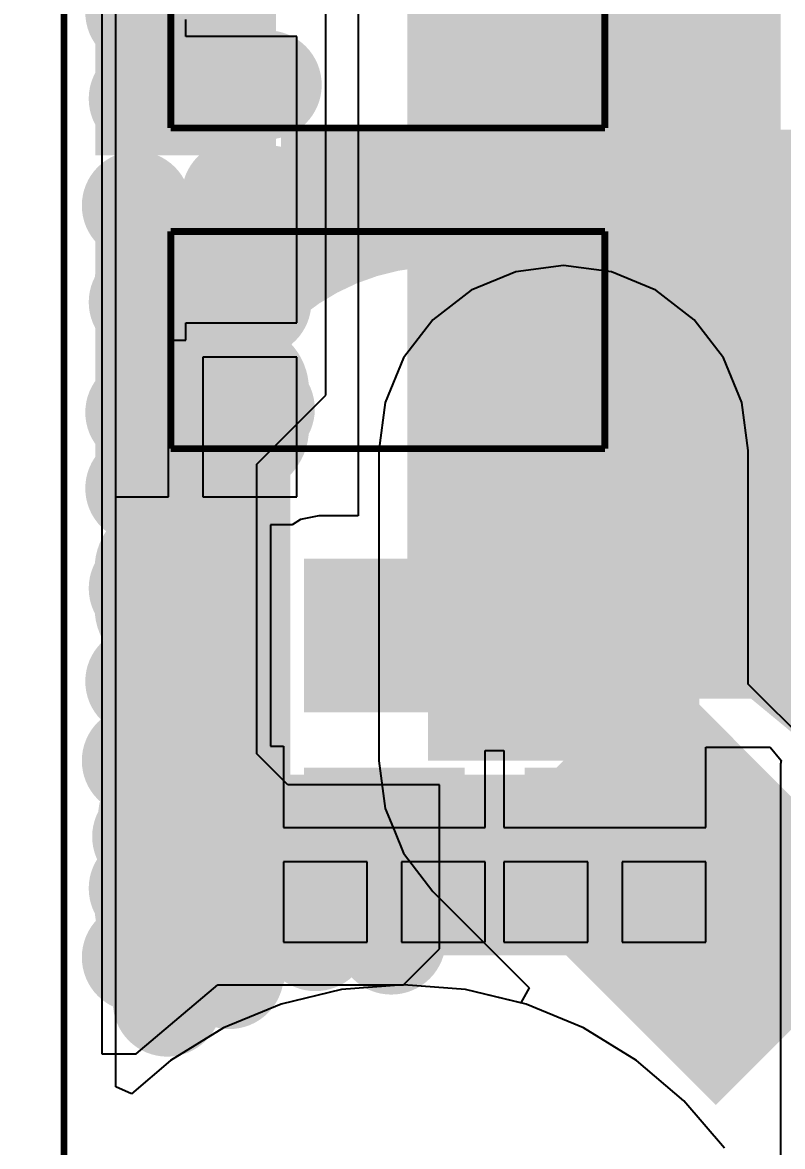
# Model space of a CAD drawing. Extents: x 56.2 to 141.8, y 48 to 96.4.
# Drawn here: x 67.77 to 73.37, y 52.15 to 60.43 of the extents above; entities that cross this region are included whole.
import ezdxf

# ---------------------------------------------------------------- set-up
doc = ezdxf.new("R2010")
doc.units = 0
doc.header["$MEASUREMENT"] = 0
doc.layers.get('0').update_dxf_attribs({"linetype": 'CONTINUOUS'})
doc.layers.get('Defpoints').update_dxf_attribs({"linetype": 'CONTINUOUS'})
for name, color, linetype in [('BOTTOMLAYER', 5, 'CONTINUOUS'), ('BOTTOMSOLDER', 6, 'CONTINUOUS'), ('KEEPOUTLAYER', 6, 'CONTINUOUS'), ('MECHANICAL13', 56, 'CONTINUOUS'), ('MULTILAYER', 9, 'CONTINUOUS'), ('TOPLAYER', 1, 'CONTINUOUS'), ('TOPPASTE', 8, 'CONTINUOUS'), ('TOPSOLDER', 216, 'CONTINUOUS')]:
    doc.layers.add(name, color=color, linetype=linetype)
doc.dimstyles.get("Standard").update_dxf_attribs({"dimtxt": 1, "dimasz": 0.18, "dimexe": 0.18, "dimexo": 0.0625, "dimgap": 0.09, "dimtad": 0, "dimtih": 1, "dimtoh": 1, "dimzin": 0, "dimdsep": 46, "dimtxsty": 'Standard', "dimcen": 0.09, "dimclrd": 1, "dimclre": 1, "dimclrt": 3, "dimadec": 0, "dimazin": 0, "dimtfac": 1, "dimtofl": 0, "dimtmove": 0, "dimatfit": 3, "dimfxl": 1, "dimtolj": 1, "dimtzin": 0, "dimarcsym": 0})

# ---------------------------------------------------------------- blocks, each defined once
blk = doc.blocks.new('*D3')
at = {"color": 1, "linetype": 'Continuous', "lineweight": -2, "transparency": 16777216}
for p, q in [((69.8766, 93.218), (64.4725, 93.218)), ((64.6525, 93.038), (64.6525, 71.1893)), ((64.6525, 48.1606), (64.6525, 70.0093)), ((69.8766, 47.9806), (64.4725, 47.9806))]:
    blk.add_line(p, q, dxfattribs=at)
at = {"color": 1, "linetype": 'Continuous', "transparency": 16777216}
for points in [[(64.6225, 93.038), (64.6825, 93.038), (64.6525, 93.218)], [(64.6225, 48.1606), (64.6825, 48.1606), (64.6525, 47.9806)]]:
    blk.add_solid(points, dxfattribs=at)
at = {"layer": 'Defpoints', "color": 0, "linetype": 'Continuous', "transparency": 16777216}
for p in [(69.9391, 93.218), (64.6525, 47.9806), (69.9391, 47.9806)]:
    blk.add_point(p, dxfattribs=at)
at = {"color": 3, "linetype": 'Continuous', "transparency": 16777216, "insert": (64.6525, 70.5993), "char_height": 1, "attachment_point": 5}
blk.add_mtext('\\A1;45.24', dxfattribs=at)
blk = doc.blocks.new('*D4')
at = {"color": 1, "linetype": 'Continuous', "lineweight": -2, "transparency": 16777216}
for p, q in [((70.5641, 90.7288), (57.7382, 90.7288)), ((57.9182, 90.5488), (57.9182, 71.1639)), ((57.9182, 50.599), (57.9182, 69.9839)), ((70.4987, 50.419), (57.7382, 50.419))]:
    blk.add_line(p, q, dxfattribs=at)
at = {"color": 1, "linetype": 'Continuous', "transparency": 16777216}
for points in [[(57.8882, 90.5488), (57.9482, 90.5488), (57.9182, 90.7288)], [(57.8882, 50.599), (57.9482, 50.599), (57.9182, 50.419)]]:
    blk.add_solid(points, dxfattribs=at)
at = {"layer": 'Defpoints', "color": 0, "linetype": 'Continuous', "transparency": 16777216}
for p in [(70.6266, 90.7288), (57.9182, 50.419), (70.5612, 50.419)]:
    blk.add_point(p, dxfattribs=at)
at = {"color": 3, "linetype": 'Continuous', "transparency": 16777216, "insert": (57.9182, 70.5739), "char_height": 1, "attachment_point": 5}
blk.add_mtext('\\A1;40.31', dxfattribs=at)

msp = doc.modelspace()

# ---------------------------------------------------------------- linework, layer by layer
at = {"layer": 'BOTTOMLAYER'}
for p, q in [((68.454344, 52.590289), (68.454344, 69.596)), ((71.755, 58.638648), (71.40258, 58.59225)), ((72.10742, 58.59225), (71.755, 58.638648)), ((71.40258, 58.59225), (71.074176, 58.456223)), ((72.435824, 58.456223), (72.10742, 58.59225)), ((71.074176, 58.456223), (70.79217, 58.23983)), ((72.71783, 58.23983), (72.435824, 58.456223)), ((70.79217, 58.23983), (70.575777, 57.957824)), ((72.934223, 57.957824), (72.71783, 58.23983)), ((70.575777, 57.957824), (70.43975, 57.62942)), ((73.07025, 57.62942), (72.934223, 57.957824)), ((70.43975, 57.62942), (70.393352, 57.277)), ((73.116648, 57.277), (73.07025, 57.62942)), ((70.393352, 57.277), (70.393352, 54.991)), ((73.116648, 55.555012), (73.116648, 57.277)), ((74.147812, 54.523848), (73.116648, 55.555012)), ((70.393352, 54.991), (70.439747, 54.63858)), ((70.439747, 54.63858), (70.507763, 54.474379)), ((70.507763, 54.474379), (70.575777, 54.310176)), ((70.575777, 54.310176), (70.79217, 54.02817)), ((70.79217, 54.02817), (71.501615, 53.318725)), ((70.5758, 53.341509), (70.118618, 53.305527)), ((71.032982, 53.305527), (70.5758, 53.341509)), ((70.118618, 53.305527), (69.672695, 53.198471)), ((71.43956, 53.207917), (71.032982, 53.305527)), ((71.501615, 53.318725), (71.43956, 53.207917)), ((69.672695, 53.198471), (69.249008, 53.022975)), ((69.249008, 53.022975), (68.857993, 52.783359)), ((68.857993, 52.783359), (68.56968, 52.537116)), ((68.56968, 52.537116), (68.454344, 52.590289))]:
    msp.add_line(p, q, dxfattribs=at)
for points, const_width in [([(68.4808, 60.5028, 1), (68.7808, 60.5028, 1)], 0.299999), ([(69.4206, 59.9694, 1), (69.7206, 59.9694, 1)], 0.299999), ([(68.5062, 59.8678, 1), (68.8062, 59.8678, 1)], 0.299999), ([(70.601187, 59.1312, 1), (71.101186, 59.1312, 1)], 0.499999), ([(70.601187, 59.1312, 1), (71.101186, 59.1312, 1)], 0.499999), ([(70.601187, 59.1312, 1), (71.101186, 59.1312, 1)], 0.499999), ([(70.601187, 59.1312, 1), (71.101186, 59.1312, 1)], 0.499999), ([(70.601187, 59.1312, 1), (71.101186, 59.1312, 1)], 0.499999), ([(70.601187, 59.1312, 1), (71.101186, 59.1312, 1)], 0.499999), ([(70.601187, 59.1312, 1), (71.101186, 59.1312, 1)], 0.499999), ([(70.601187, 59.1312, 1), (71.101186, 59.1312, 1)], 0.499999), ([(70.601187, 59.1312, 1), (71.101186, 59.1312, 1)], 0.499999), ([(70.601187, 59.1312, 1), (71.101186, 59.1312, 1)], 0.499999), ([(70.601187, 59.1312, 1), (71.101186, 59.1312, 1)], 0.499999), ([(70.601187, 59.1312, 1), (71.101186, 59.1312, 1)], 0.499999), ([(70.601187, 59.1312, 1), (71.101186, 59.1312, 1)], 0.499999), ([(70.601187, 59.1312, 1), (71.101186, 59.1312, 1)], 0.499999), ([(69.192, 59.1566, 1), (69.492, 59.1566, 1)], 0.299999), ([(69.316069, 59.025069, 1), (69.816068, 59.025069, 1)], 0.499999), ([(69.316069, 59.025069, 1), (69.816068, 59.025069, 1)], 0.499999), ([(69.316069, 59.025069, 1), (69.816068, 59.025069, 1)], 0.499999), ([(69.316069, 59.025069, 1), (69.816068, 59.025069, 1)], 0.499999), ([(69.316069, 59.025069, 1), (69.816068, 59.025069, 1)], 0.499999), ([(69.316069, 59.025069, 1), (69.816068, 59.025069, 1)], 0.499999), ([(69.316069, 59.025069, 1), (69.816068, 59.025069, 1)], 0.499999), ([(69.316069, 59.025069, 1), (69.816068, 59.025069, 1)], 0.499999), ([(69.316069, 59.025069, 1), (69.816068, 59.025069, 1)], 0.499999), ([(69.316069, 59.025069, 1), (69.816068, 59.025069, 1)], 0.499999), ([(69.316069, 59.025069, 1), (69.816068, 59.025069, 1)], 0.499999), ([(69.316069, 59.025069, 1), (69.816068, 59.025069, 1)], 0.499999), ([(69.316069, 59.025069, 1), (69.816068, 59.025069, 1)], 0.499999), ([(69.316069, 59.025069, 1), (69.816068, 59.025069, 1)], 0.499999), ([(68.4554, 59.0804, 1), (68.7554, 59.0804, 1)], 0.299999), ([(68.547623, 58.510622, 1), (69.047622, 58.510622, 1)], 0.499999), ([(68.547623, 58.510622, 1), (69.047622, 58.510622, 1)], 0.499999), ([(68.547623, 58.510622, 1), (69.047622, 58.510622, 1)], 0.499999), ([(68.547623, 58.510622, 1), (69.047622, 58.510622, 1)], 0.499999), ([(68.547623, 58.510622, 1), (69.047622, 58.510622, 1)], 0.499999), ([(68.547623, 58.510622, 1), (69.047622, 58.510622, 1)], 0.499999), ([(68.547623, 58.510622, 1), (69.047622, 58.510622, 1)], 0.499999), ([(68.547623, 58.510622, 1), (69.047622, 58.510622, 1)], 0.499999), ([(68.547623, 58.510622, 1), (69.047622, 58.510622, 1)], 0.499999), ([(68.547623, 58.510622, 1), (69.047622, 58.510622, 1)], 0.499999), ([(68.547623, 58.510622, 1), (69.047622, 58.510622, 1)], 0.499999), ([(68.547623, 58.510622, 1), (69.047622, 58.510622, 1)], 0.499999), ([(68.547623, 58.510622, 1), (69.047622, 58.510622, 1)], 0.499999), ([(68.547623, 58.510622, 1), (69.047622, 58.510622, 1)], 0.499999), ([(69.102978, 58.510622, 1), (69.602977, 58.510622, 1)], 0.499999), ([(69.102978, 58.510622, 1), (69.602977, 58.510622, 1)], 0.499999), ([(69.102978, 58.510622, 1), (69.602977, 58.510622, 1)], 0.499999), ([(69.102978, 58.510622, 1), (69.602977, 58.510622, 1)], 0.499999), ([(69.102978, 58.510622, 1), (69.602977, 58.510622, 1)], 0.499999), ([(69.102978, 58.510622, 1), (69.602977, 58.510622, 1)], 0.499999), ([(69.102978, 58.510622, 1), (69.602977, 58.510622, 1)], 0.499999), ([(69.102978, 58.510622, 1), (69.602977, 58.510622, 1)], 0.499999), ([(69.102978, 58.510622, 1), (69.602977, 58.510622, 1)], 0.499999), ([(69.102978, 58.510622, 1), (69.602977, 58.510622, 1)], 0.499999), ([(69.102978, 58.510622, 1), (69.602977, 58.510622, 1)], 0.499999), ([(69.102978, 58.510622, 1), (69.602977, 58.510622, 1)], 0.499999), ([(69.102978, 58.510622, 1), (69.602977, 58.510622, 1)], 0.499999), ([(69.102978, 58.510622, 1), (69.602977, 58.510622, 1)], 0.499999), ([(69.044398, 58.3692, 1), (69.544397, 58.3692, 1)], 0.499999), ([(69.044398, 58.3692, 1), (69.544397, 58.3692, 1)], 0.499999), ([(69.044398, 58.3692, 1), (69.544397, 58.3692, 1)], 0.499999), ([(69.044398, 58.3692, 1), (69.544397, 58.3692, 1)], 0.499999), ([(69.044398, 58.3692, 1), (69.544397, 58.3692, 1)], 0.499999), ([(69.044398, 58.3692, 1), (69.544397, 58.3692, 1)], 0.499999), ([(69.044398, 58.3692, 1), (69.544397, 58.3692, 1)], 0.499999), ([(69.044398, 58.3692, 1), (69.544397, 58.3692, 1)], 0.499999), ([(69.044398, 58.3692, 1), (69.544397, 58.3692, 1)], 0.499999), ([(69.044398, 58.3692, 1), (69.544397, 58.3692, 1)], 0.499999), ([(69.044398, 58.3692, 1), (69.544397, 58.3692, 1)], 0.499999), ([(69.044398, 58.3692, 1), (69.544397, 58.3692, 1)], 0.499999), ([(69.044398, 58.3692, 1), (69.544397, 58.3692, 1)], 0.499999), ([(69.044398, 58.3692, 1), (69.544397, 58.3692, 1)], 0.499999), ([(68.5062, 58.3692, 1), (68.8062, 58.3692, 1)], 0.299999), ([(69.3444, 58.3692, 1), (69.6444, 58.3692, 1)], 0.299999), ([(68.9904, 57.773486, 1), (69.490399, 57.773486, 1)], 0.499999), ([(68.9904, 57.773486, 1), (69.490399, 57.773486, 1)], 0.499999), ([(68.9904, 57.773486, 1), (69.490399, 57.773486, 1)], 0.499999), ([(68.9904, 57.773486, 1), (69.490399, 57.773486, 1)], 0.499999), ([(68.9904, 57.773486, 1), (69.490399, 57.773486, 1)], 0.499999), ([(68.9904, 57.773486, 1), (69.490399, 57.773486, 1)], 0.499999), ([(68.9904, 57.773486, 1), (69.490399, 57.773486, 1)], 0.499999), ([(68.9904, 57.773486, 1), (69.490399, 57.773486, 1)], 0.499999), ([(68.9904, 57.773486, 1), (69.490399, 57.773486, 1)], 0.499999), ([(68.9904, 57.773486, 1), (69.490399, 57.773486, 1)], 0.499999), ([(68.9904, 57.773486, 1), (69.490399, 57.773486, 1)], 0.499999), ([(68.9904, 57.773486, 1), (69.490399, 57.773486, 1)], 0.499999), ([(68.9904, 57.773486, 1), (69.490399, 57.773486, 1)], 0.499999), ([(68.9904, 57.773486, 1), (69.490399, 57.773486, 1)], 0.499999), ([(69.128378, 57.723222, 1), (69.628377, 57.723222, 1)], 0.499999), ([(69.128378, 57.723222, 1), (69.628377, 57.723222, 1)], 0.499999), ([(69.128378, 57.723222, 1), (69.628377, 57.723222, 1)], 0.499999), ([(69.128378, 57.723222, 1), (69.628377, 57.723222, 1)], 0.499999), ([(69.128378, 57.723222, 1), (69.628377, 57.723222, 1)], 0.499999), ([(69.128378, 57.723222, 1), (69.628377, 57.723222, 1)], 0.499999), ([(69.128378, 57.723222, 1), (69.628377, 57.723222, 1)], 0.499999), ([(69.128378, 57.723222, 1), (69.628377, 57.723222, 1)], 0.499999), ([(69.128378, 57.723222, 1), (69.628377, 57.723222, 1)], 0.499999), ([(69.128378, 57.723222, 1), (69.628377, 57.723222, 1)], 0.499999), ([(69.128378, 57.723222, 1), (69.628377, 57.723222, 1)], 0.499999), ([(69.128378, 57.723222, 1), (69.628377, 57.723222, 1)], 0.499999), ([(69.128378, 57.723222, 1), (69.628377, 57.723222, 1)], 0.499999), ([(69.128378, 57.723222, 1), (69.628377, 57.723222, 1)], 0.499999), ([(68.9904, 57.441661, 1), (69.490399, 57.441661, 1)], 0.499999), ([(68.9904, 57.441661, 1), (69.490399, 57.441661, 1)], 0.499999), ([(68.9904, 57.441661, 1), (69.490399, 57.441661, 1)], 0.499999), ([(68.9904, 57.441661, 1), (69.490399, 57.441661, 1)], 0.499999), ([(68.9904, 57.441661, 1), (69.490399, 57.441661, 1)], 0.499999), ([(68.9904, 57.441661, 1), (69.490399, 57.441661, 1)], 0.499999), ([(68.9904, 57.441661, 1), (69.490399, 57.441661, 1)], 0.499999), ([(68.9904, 57.441661, 1), (69.490399, 57.441661, 1)], 0.499999), ([(68.9904, 57.441661, 1), (69.490399, 57.441661, 1)], 0.499999), ([(68.9904, 57.441661, 1), (69.490399, 57.441661, 1)], 0.499999), ([(68.9904, 57.441661, 1), (69.490399, 57.441661, 1)], 0.499999), ([(68.9904, 57.441661, 1), (69.490399, 57.441661, 1)], 0.499999), ([(68.9904, 57.441661, 1), (69.490399, 57.441661, 1)], 0.499999), ([(68.9904, 57.441661, 1), (69.490399, 57.441661, 1)], 0.499999), ([(68.9904, 57.390114, 1), (69.490399, 57.390114, 1)], 0.499999), ([(68.9904, 57.390114, 1), (69.490399, 57.390114, 1)], 0.499999), ([(68.9904, 57.390114, 1), (69.490399, 57.390114, 1)], 0.499999), ([(68.9904, 57.390114, 1), (69.490399, 57.390114, 1)], 0.499999), ([(68.9904, 57.390114, 1), (69.490399, 57.390114, 1)], 0.499999), ([(68.9904, 57.390114, 1), (69.490399, 57.390114, 1)], 0.499999), ([(68.9904, 57.390114, 1), (69.490399, 57.390114, 1)], 0.499999), ([(68.9904, 57.390114, 1), (69.490399, 57.390114, 1)], 0.499999), ([(68.9904, 57.390114, 1), (69.490399, 57.390114, 1)], 0.499999), ([(68.9904, 57.390114, 1), (69.490399, 57.390114, 1)], 0.499999), ([(68.9904, 57.390114, 1), (69.490399, 57.390114, 1)], 0.499999), ([(68.9904, 57.390114, 1), (69.490399, 57.390114, 1)], 0.499999), ([(68.9904, 57.390114, 1), (69.490399, 57.390114, 1)], 0.499999), ([(68.9904, 57.390114, 1), (69.490399, 57.390114, 1)], 0.499999), ([(69.128378, 57.440378, 1), (69.628377, 57.440378, 1)], 0.499999), ([(69.128378, 57.440378, 1), (69.628377, 57.440378, 1)], 0.499999), ([(69.128378, 57.440378, 1), (69.628377, 57.440378, 1)], 0.499999), ([(69.128378, 57.440378, 1), (69.628377, 57.440378, 1)], 0.499999), ([(69.128378, 57.440378, 1), (69.628377, 57.440378, 1)], 0.499999), ([(69.128378, 57.440378, 1), (69.628377, 57.440378, 1)], 0.499999), ([(69.128378, 57.440378, 1), (69.628377, 57.440378, 1)], 0.499999), ([(69.128378, 57.440378, 1), (69.628377, 57.440378, 1)], 0.499999), ([(69.128378, 57.440378, 1), (69.628377, 57.440378, 1)], 0.499999), ([(69.128378, 57.440378, 1), (69.628377, 57.440378, 1)], 0.499999), ([(69.128378, 57.440378, 1), (69.628377, 57.440378, 1)], 0.499999), ([(69.128378, 57.440378, 1), (69.628377, 57.440378, 1)], 0.499999), ([(69.128378, 57.440378, 1), (69.628377, 57.440378, 1)], 0.499999), ([(69.128378, 57.440378, 1), (69.628377, 57.440378, 1)], 0.499999), ([(69.3698, 57.5818, 1), (69.6698, 57.5818, 1)], 0.299999), ([(68.4808, 57.5564, 1), (68.7808, 57.5564, 1)], 0.299999), ([(71.3256, 57.4802, 1), (71.6256, 57.4802, 1)], 0.299999), ([(71.9352, 57.4548, 1), (72.2352, 57.4548, 1)], 0.299999), ([(68.9904, 57.188539, 1), (69.490399, 57.188539, 1)], 0.499999), ([(68.9904, 57.188539, 1), (69.490399, 57.188539, 1)], 0.499999), ([(68.9904, 57.188539, 1), (69.490399, 57.188539, 1)], 0.499999), ([(68.9904, 57.188539, 1), (69.490399, 57.188539, 1)], 0.499999), ([(68.9904, 57.188539, 1), (69.490399, 57.188539, 1)], 0.499999), ([(68.9904, 57.188539, 1), (69.490399, 57.188539, 1)], 0.499999), ([(68.9904, 57.188539, 1), (69.490399, 57.188539, 1)], 0.499999), ([(68.9904, 57.188539, 1), (69.490399, 57.188539, 1)], 0.499999), ([(68.9904, 57.188539, 1), (69.490399, 57.188539, 1)], 0.499999), ([(68.9904, 57.188539, 1), (69.490399, 57.188539, 1)], 0.499999), ([(68.9904, 57.188539, 1), (69.490399, 57.188539, 1)], 0.499999), ([(68.9904, 57.188539, 1), (69.490399, 57.188539, 1)], 0.499999), ([(68.9904, 57.188539, 1), (69.490399, 57.188539, 1)], 0.499999), ([(68.9904, 57.188539, 1), (69.490399, 57.188539, 1)], 0.499999), ([(68.4808, 56.9976, 1), (68.7808, 56.9976, 1)], 0.299999), ([(69.065, 56.9722, 1), (69.365, 56.9722, 1)], 0.299999), ([(71.3256, 56.9214, 1), (71.6256, 56.9214, 1)], 0.299999), ([(71.9098, 56.896, 1), (72.2098, 56.896, 1)], 0.299999), ([(68.547623, 56.402422, 1), (69.047622, 56.402422, 1)], 0.499999), ([(68.547623, 56.402422, 1), (69.047622, 56.402422, 1)], 0.499999), ([(68.547623, 56.402422, 1), (69.047622, 56.402422, 1)], 0.499999), ([(68.547623, 56.402422, 1), (69.047622, 56.402422, 1)], 0.499999), ([(68.547623, 56.402422, 1), (69.047622, 56.402422, 1)], 0.499999), ([(68.547623, 56.402422, 1), (69.047622, 56.402422, 1)], 0.499999), ([(68.547623, 56.402422, 1), (69.047622, 56.402422, 1)], 0.499999), ([(68.547623, 56.402422, 1), (69.047622, 56.402422, 1)], 0.499999), ([(68.547623, 56.402422, 1), (69.047622, 56.402422, 1)], 0.499999), ([(68.547623, 56.402422, 1), (69.047622, 56.402422, 1)], 0.499999), ([(68.547623, 56.402422, 1), (69.047622, 56.402422, 1)], 0.499999), ([(68.547623, 56.402422, 1), (69.047622, 56.402422, 1)], 0.499999), ([(68.547623, 56.402422, 1), (69.047622, 56.402422, 1)], 0.499999), ([(68.547623, 56.402422, 1), (69.047622, 56.402422, 1)], 0.499999), ([(68.547623, 56.119578, 1), (69.047622, 56.119578, 1)], 0.499999), ([(68.547623, 56.119578, 1), (69.047622, 56.119578, 1)], 0.499999), ([(68.547623, 56.119578, 1), (69.047622, 56.119578, 1)], 0.499999), ([(68.547623, 56.119578, 1), (69.047622, 56.119578, 1)], 0.499999), ([(68.547623, 56.119578, 1), (69.047622, 56.119578, 1)], 0.499999), ([(68.547623, 56.119578, 1), (69.047622, 56.119578, 1)], 0.499999), ([(68.547623, 56.119578, 1), (69.047622, 56.119578, 1)], 0.499999), ([(68.547623, 56.119578, 1), (69.047622, 56.119578, 1)], 0.499999), ([(68.547623, 56.119578, 1), (69.047622, 56.119578, 1)], 0.499999), ([(68.547623, 56.119578, 1), (69.047622, 56.119578, 1)], 0.499999), ([(68.547623, 56.119578, 1), (69.047622, 56.119578, 1)], 0.499999), ([(68.547623, 56.119578, 1), (69.047622, 56.119578, 1)], 0.499999), ([(68.547623, 56.119578, 1), (69.047622, 56.119578, 1)], 0.499999), ([(68.547623, 56.119578, 1), (69.047622, 56.119578, 1)], 0.499999), ([(68.5062, 56.261, 1), (68.8062, 56.261, 1)], 0.299999), ([(69.0396, 56.2102, 1), (69.3396, 56.2102, 1)], 0.299999), ([(68.4808, 55.5752, 1), (68.7808, 55.5752, 1)], 0.299999), ([(68.9904, 55.333461, 1), (69.490399, 55.333461, 1)], 0.499999), ([(68.9904, 55.333461, 1), (69.490399, 55.333461, 1)], 0.499999), ([(68.9904, 55.333461, 1), (69.490399, 55.333461, 1)], 0.499999), ([(68.9904, 55.333461, 1), (69.490399, 55.333461, 1)], 0.499999), ([(68.9904, 55.333461, 1), (69.490399, 55.333461, 1)], 0.499999), ([(68.9904, 55.333461, 1), (69.490399, 55.333461, 1)], 0.499999), ([(68.9904, 55.333461, 1), (69.490399, 55.333461, 1)], 0.499999), ([(68.9904, 55.333461, 1), (69.490399, 55.333461, 1)], 0.499999), ([(68.9904, 55.333461, 1), (69.490399, 55.333461, 1)], 0.499999), ([(68.9904, 55.333461, 1), (69.490399, 55.333461, 1)], 0.499999), ([(68.9904, 55.333461, 1), (69.490399, 55.333461, 1)], 0.499999), ([(68.9904, 55.333461, 1), (69.490399, 55.333461, 1)], 0.499999), ([(68.9904, 55.333461, 1), (69.490399, 55.333461, 1)], 0.499999), ([(68.9904, 55.333461, 1), (69.490399, 55.333461, 1)], 0.499999), ([(68.9634, 55.5752, 1), (69.2634, 55.5752, 1)], 0.299999), ([(68.9904, 55.298419, 1), (69.490399, 55.298419, 1)], 0.499999), ([(68.9904, 55.298419, 1), (69.490399, 55.298419, 1)], 0.499999), ([(68.9904, 55.298419, 1), (69.490399, 55.298419, 1)], 0.499999), ([(68.9904, 55.298419, 1), (69.490399, 55.298419, 1)], 0.499999), ([(68.9904, 55.298419, 1), (69.490399, 55.298419, 1)], 0.499999), ([(68.9904, 55.298419, 1), (69.490399, 55.298419, 1)], 0.499999), ([(68.9904, 55.298419, 1), (69.490399, 55.298419, 1)], 0.499999), ([(68.9904, 55.298419, 1), (69.490399, 55.298419, 1)], 0.499999), ([(68.9904, 55.298419, 1), (69.490399, 55.298419, 1)], 0.499999), ([(68.9904, 55.298419, 1), (69.490399, 55.298419, 1)], 0.499999), ([(68.9904, 55.298419, 1), (69.490399, 55.298419, 1)], 0.499999), ([(68.9904, 55.298419, 1), (69.490399, 55.298419, 1)], 0.499999), ([(68.9904, 55.298419, 1), (69.490399, 55.298419, 1)], 0.499999), ([(68.9904, 55.298419, 1), (69.490399, 55.298419, 1)], 0.499999), ([(68.9904, 54.978739, 1), (69.490399, 54.978739, 1)], 0.499999), ([(68.9904, 54.978739, 1), (69.490399, 54.978739, 1)], 0.499999), ([(68.9904, 54.978739, 1), (69.490399, 54.978739, 1)], 0.499999), ([(68.9904, 54.978739, 1), (69.490399, 54.978739, 1)], 0.499999), ([(68.9904, 54.978739, 1), (69.490399, 54.978739, 1)], 0.499999), ([(68.9904, 54.978739, 1), (69.490399, 54.978739, 1)], 0.499999), ([(68.9904, 54.978739, 1), (69.490399, 54.978739, 1)], 0.499999), ([(68.9904, 54.978739, 1), (69.490399, 54.978739, 1)], 0.499999), ([(68.9904, 54.978739, 1), (69.490399, 54.978739, 1)], 0.499999), ([(68.9904, 54.978739, 1), (69.490399, 54.978739, 1)], 0.499999), ([(68.9904, 54.978739, 1), (69.490399, 54.978739, 1)], 0.499999), ([(68.9904, 54.978739, 1), (69.490399, 54.978739, 1)], 0.499999), ([(68.9904, 54.978739, 1), (69.490399, 54.978739, 1)], 0.499999), ([(68.9904, 54.978739, 1), (69.490399, 54.978739, 1)], 0.499999), ([(68.4554, 54.991, 1), (68.7554, 54.991, 1)], 0.299999), ([(69.065, 54.9148, 1), (69.365, 54.9148, 1)], 0.299999), ([(68.573023, 54.573622, 1), (69.073022, 54.573622, 1)], 0.499999), ([(68.573023, 54.573622, 1), (69.073022, 54.573622, 1)], 0.499999), ([(68.573023, 54.573622, 1), (69.073022, 54.573622, 1)], 0.499999), ([(68.573023, 54.573622, 1), (69.073022, 54.573622, 1)], 0.499999), ([(68.573023, 54.573622, 1), (69.073022, 54.573622, 1)], 0.499999), ([(68.573023, 54.573622, 1), (69.073022, 54.573622, 1)], 0.499999), ([(68.573023, 54.573622, 1), (69.073022, 54.573622, 1)], 0.499999), ([(68.573023, 54.573622, 1), (69.073022, 54.573622, 1)], 0.499999), ([(68.573023, 54.573622, 1), (69.073022, 54.573622, 1)], 0.499999), ([(68.573023, 54.573622, 1), (69.073022, 54.573622, 1)], 0.499999), ([(68.573023, 54.573622, 1), (69.073022, 54.573622, 1)], 0.499999), ([(68.573023, 54.573622, 1), (69.073022, 54.573622, 1)], 0.499999), ([(68.573023, 54.573622, 1), (69.073022, 54.573622, 1)], 0.499999), ([(68.573023, 54.573622, 1), (69.073022, 54.573622, 1)], 0.499999), ([(68.573023, 54.290778, 1), (69.073022, 54.290778, 1)], 0.499999), ([(68.573023, 54.290778, 1), (69.073022, 54.290778, 1)], 0.499999), ([(68.573023, 54.290778, 1), (69.073022, 54.290778, 1)], 0.499999), ([(68.573023, 54.290778, 1), (69.073022, 54.290778, 1)], 0.499999), ([(68.573023, 54.290778, 1), (69.073022, 54.290778, 1)], 0.499999), ([(68.573023, 54.290778, 1), (69.073022, 54.290778, 1)], 0.499999), ([(68.573023, 54.290778, 1), (69.073022, 54.290778, 1)], 0.499999), ([(68.573023, 54.290778, 1), (69.073022, 54.290778, 1)], 0.499999), ([(68.573023, 54.290778, 1), (69.073022, 54.290778, 1)], 0.499999), ([(68.573023, 54.290778, 1), (69.073022, 54.290778, 1)], 0.499999), ([(68.573023, 54.290778, 1), (69.073022, 54.290778, 1)], 0.499999), ([(68.573023, 54.290778, 1), (69.073022, 54.290778, 1)], 0.499999), ([(68.573023, 54.290778, 1), (69.073022, 54.290778, 1)], 0.499999), ([(68.573023, 54.290778, 1), (69.073022, 54.290778, 1)], 0.499999), ([(68.5316, 54.4322, 1), (68.8316, 54.4322, 1)], 0.299999), ([(69.1158, 54.2798, 1), (69.4158, 54.2798, 1)], 0.299999), ([(68.547623, 53.909778, 1), (69.047622, 53.909778, 1)], 0.499999), ([(68.547623, 53.909778, 1), (69.047622, 53.909778, 1)], 0.499999), ([(68.547623, 53.909778, 1), (69.047622, 53.909778, 1)], 0.499999), ([(68.547623, 53.909778, 1), (69.047622, 53.909778, 1)], 0.499999), ([(68.547623, 53.909778, 1), (69.047622, 53.909778, 1)], 0.499999), ([(68.547623, 53.909778, 1), (69.047622, 53.909778, 1)], 0.499999), ([(68.547623, 53.909778, 1), (69.047622, 53.909778, 1)], 0.499999), ([(68.547623, 53.909778, 1), (69.047622, 53.909778, 1)], 0.499999), ([(68.547623, 53.909778, 1), (69.047622, 53.909778, 1)], 0.499999), ([(68.547623, 53.909778, 1), (69.047622, 53.909778, 1)], 0.499999), ([(68.547623, 53.909778, 1), (69.047622, 53.909778, 1)], 0.499999), ([(68.547623, 53.909778, 1), (69.047622, 53.909778, 1)], 0.499999), ([(68.547623, 53.909778, 1), (69.047622, 53.909778, 1)], 0.499999), ([(68.547623, 53.909778, 1), (69.047622, 53.909778, 1)], 0.499999), ([(68.5062, 54.0512, 1), (68.8062, 54.0512, 1)], 0.299999), ([(68.9904, 53.565981, 1), (69.490399, 53.565981, 1)], 0.499999), ([(68.9904, 53.565981, 1), (69.490399, 53.565981, 1)], 0.499999), ([(68.9904, 53.565981, 1), (69.490399, 53.565981, 1)], 0.499999), ([(68.9904, 53.565981, 1), (69.490399, 53.565981, 1)], 0.499999), ([(68.9904, 53.565981, 1), (69.490399, 53.565981, 1)], 0.499999), ([(68.9904, 53.565981, 1), (69.490399, 53.565981, 1)], 0.499999), ([(68.9904, 53.565981, 1), (69.490399, 53.565981, 1)], 0.499999), ([(68.9904, 53.565981, 1), (69.490399, 53.565981, 1)], 0.499999), ([(68.9904, 53.565981, 1), (69.490399, 53.565981, 1)], 0.499999), ([(68.9904, 53.565981, 1), (69.490399, 53.565981, 1)], 0.499999), ([(68.9904, 53.565981, 1), (69.490399, 53.565981, 1)], 0.499999), ([(68.9904, 53.565981, 1), (69.490399, 53.565981, 1)], 0.499999), ([(68.9904, 53.565981, 1), (69.490399, 53.565981, 1)], 0.499999), ([(68.9904, 53.565981, 1), (69.490399, 53.565981, 1)], 0.499999), ([(69.1412, 53.8226, 1), (69.4412, 53.8226, 1)], 0.299999), ([(69.7762, 53.6956, 1), (70.0762, 53.6956, 1)], 0.299999), ([(70.335, 53.6702, 1), (70.635, 53.6702, 1)], 0.299999), ([(68.4554, 53.5432, 1), (68.7554, 53.5432, 1)], 0.299999), ([(69.1412, 53.4162, 1), (69.4412, 53.4162, 1)], 0.299999), ([(68.684, 53.213, 1), (68.984, 53.213, 1)], 0.299999)]:
    msp.add_lwpolyline(points, format="xyb", close=True, dxfattribs=dict(at, const_width=const_width))
for points, const_width in [([(69.2404, 58.6994), (69.6722, 59.1312)], 1.000001), ([(69.6722, 59.1312), (73.2536, 59.1312)], 1.000001), ([(73.2536, 59.1312), (73.7108, 58.674)], 1.000001), ([(69.2404, 53.6194), (69.2404, 58.6994)], 1.000001), ([(73.7108, 57.0738), (73.7108, 58.674)], 1.000001), ([(73.7108, 57.0738), (73.7108, 57.9374)], 1.000001), ([(71.755, 54.991), (71.755, 57.277)], 2.000001), ([(73.7108, 55.895072), (73.7108, 57.0738)], 1.000001), ([(73.7108, 55.895072), (74.459066, 55.146806)], 1.000001), ([(71.755, 54.991), (73.5838, 53.1622)], 2.000001), ([(73.5838, 53.1622), (79.629, 53.1622)], 2.000001)]:
    msp.add_lwpolyline(points, dxfattribs=dict(at, const_width=const_width))
at = {"layer": 'BOTTOMLAYER', "const_width": 1.000001}
for points in [[(69.352978, 58.510622, -0.198912), (70.851187, 59.1312)], [(69.352978, 58.510622, -0.198912), (70.851187, 59.1312)], [(69.352978, 58.510622, -0.198912), (70.851187, 59.1312)], [(69.352978, 58.510622, -0.198912), (70.851187, 59.1312)], [(69.352978, 58.510622, -0.198912), (70.851187, 59.1312)], [(69.352978, 58.510622, -0.198912), (70.851187, 59.1312)], [(69.352978, 58.510622, -0.198912), (70.851187, 59.1312)], [(69.352978, 58.510622, -0.198912), (70.851187, 59.1312)], [(69.352978, 58.510622, -0.198912), (70.851187, 59.1312)], [(69.352978, 58.510622, -0.198912), (70.851187, 59.1312)], [(69.352978, 58.510622, -0.198912), (70.851187, 59.1312)], [(69.352978, 58.510622, -0.198912), (70.851187, 59.1312)], [(69.352978, 58.510622, -0.198912), (70.851187, 59.1312)], [(69.352978, 58.510622, -0.198912), (70.851187, 59.1312)], [(69.294398, 58.3692, -0.198912), (69.566069, 59.025069)], [(69.294398, 58.3692, -0.198912), (69.566069, 59.025069)], [(69.294398, 58.3692, -0.198912), (69.566069, 59.025069)], [(69.294398, 58.3692, -0.198912), (69.566069, 59.025069)], [(69.294398, 58.3692, -0.198912), (69.566069, 59.025069)], [(69.294398, 58.3692, -0.198912), (69.566069, 59.025069)], [(69.294398, 58.3692, -0.198912), (69.566069, 59.025069)], [(69.294398, 58.3692, -0.198912), (69.566069, 59.025069)], [(69.294398, 58.3692, -0.198912), (69.566069, 59.025069)], [(69.294398, 58.3692, -0.198912), (69.566069, 59.025069)], [(69.294398, 58.3692, -0.198912), (69.566069, 59.025069)], [(69.294398, 58.3692, -0.198912), (69.566069, 59.025069)], [(69.294398, 58.3692, -0.198912), (69.566069, 59.025069)], [(69.294398, 58.3692, -0.198912), (69.566069, 59.025069)], [(68.797622, 58.510622, -0.198912), (69.2404, 57.441661)], [(68.797622, 58.510622, -0.198912), (69.2404, 57.441661)], [(68.797622, 58.510622, -0.198912), (69.2404, 57.441661)], [(68.797622, 58.510622, -0.198912), (69.2404, 57.441661)], [(68.797622, 58.510622, -0.198912), (69.2404, 57.441661)], [(68.797622, 58.510622, -0.198912), (69.2404, 57.441661)], [(68.797622, 58.510622, -0.198912), (69.2404, 57.441661)], [(68.797622, 58.510622, -0.198912), (69.2404, 57.441661)], [(68.797622, 58.510622, -0.198912), (69.2404, 57.441661)], [(68.797622, 58.510622, -0.198912), (69.2404, 57.441661)], [(68.797622, 58.510622, -0.198912), (69.2404, 57.441661)], [(68.797622, 58.510622, -0.198912), (69.2404, 57.441661)], [(68.797622, 58.510622, -0.198912), (69.2404, 57.441661)], [(68.797622, 58.510622, -0.198912), (69.2404, 57.441661)], [(69.378378, 57.440378, -0.198912), (69.2404, 57.773486)], [(69.378378, 57.440378, -0.198912), (69.2404, 57.773486)], [(69.378378, 57.440378, -0.198912), (69.2404, 57.773486)], [(69.378378, 57.440378, -0.198912), (69.2404, 57.773486)], [(69.378378, 57.440378, -0.198912), (69.2404, 57.773486)], [(69.378378, 57.440378, -0.198912), (69.2404, 57.773486)], [(69.378378, 57.440378, -0.198912), (69.2404, 57.773486)], [(69.378378, 57.440378, -0.198912), (69.2404, 57.773486)], [(69.378378, 57.440378, -0.198912), (69.2404, 57.773486)], [(69.378378, 57.440378, -0.198912), (69.2404, 57.773486)], [(69.378378, 57.440378, -0.198912), (69.2404, 57.773486)], [(69.378378, 57.440378, -0.198912), (69.2404, 57.773486)], [(69.378378, 57.440378, -0.198912), (69.2404, 57.773486)], [(69.378378, 57.440378, -0.198912), (69.2404, 57.773486)], [(69.2404, 57.390114, -0.198912), (69.378378, 57.723222)], [(69.2404, 57.390114, -0.198912), (69.378378, 57.723222)], [(69.2404, 57.390114, -0.198912), (69.378378, 57.723222)], [(69.2404, 57.390114, -0.198912), (69.378378, 57.723222)], [(69.2404, 57.390114, -0.198912), (69.378378, 57.723222)], [(69.2404, 57.390114, -0.198912), (69.378378, 57.723222)], [(69.2404, 57.390114, -0.198912), (69.378378, 57.723222)], [(69.2404, 57.390114, -0.198912), (69.378378, 57.723222)], [(69.2404, 57.390114, -0.198912), (69.378378, 57.723222)], [(69.2404, 57.390114, -0.198912), (69.378378, 57.723222)], [(69.2404, 57.390114, -0.198912), (69.378378, 57.723222)], [(69.2404, 57.390114, -0.198912), (69.378378, 57.723222)], [(69.2404, 57.390114, -0.198912), (69.378378, 57.723222)], [(69.2404, 57.390114, -0.198912), (69.378378, 57.723222)], [(69.2404, 57.188539, -0.198912), (68.797622, 56.119578)], [(69.2404, 57.188539, -0.198912), (68.797622, 56.119578)], [(69.2404, 57.188539, -0.198912), (68.797622, 56.119578)], [(69.2404, 57.188539, -0.198912), (68.797622, 56.119578)], [(69.2404, 57.188539, -0.198912), (68.797622, 56.119578)], [(69.2404, 57.188539, -0.198912), (68.797622, 56.119578)], [(69.2404, 57.188539, -0.198912), (68.797622, 56.119578)], [(69.2404, 57.188539, -0.198912), (68.797622, 56.119578)], [(69.2404, 57.188539, -0.198912), (68.797622, 56.119578)], [(69.2404, 57.188539, -0.198912), (68.797622, 56.119578)], [(69.2404, 57.188539, -0.198912), (68.797622, 56.119578)], [(69.2404, 57.188539, -0.198912), (68.797622, 56.119578)], [(69.2404, 57.188539, -0.198912), (68.797622, 56.119578)], [(69.2404, 57.188539, -0.198912), (68.797622, 56.119578)], [(68.797622, 56.402422, -0.198912), (69.2404, 55.333461)], [(68.797622, 56.402422, -0.198912), (69.2404, 55.333461)], [(68.797622, 56.402422, -0.198912), (69.2404, 55.333461)], [(68.797622, 56.402422, -0.198912), (69.2404, 55.333461)], [(68.797622, 56.402422, -0.198912), (69.2404, 55.333461)], [(68.797622, 56.402422, -0.198912), (69.2404, 55.333461)], [(68.797622, 56.402422, -0.198912), (69.2404, 55.333461)], [(68.797622, 56.402422, -0.198912), (69.2404, 55.333461)], [(68.797622, 56.402422, -0.198912), (69.2404, 55.333461)], [(68.797622, 56.402422, -0.198912), (69.2404, 55.333461)], [(68.797622, 56.402422, -0.198912), (69.2404, 55.333461)], [(68.797622, 56.402422, -0.198912), (69.2404, 55.333461)], [(68.797622, 56.402422, -0.198912), (69.2404, 55.333461)], [(68.797622, 56.402422, -0.198912), (69.2404, 55.333461)], [(69.2404, 55.298419, -0.198912), (68.823022, 54.290778)], [(69.2404, 55.298419, -0.198912), (68.823022, 54.290778)], [(69.2404, 55.298419, -0.198912), (68.823022, 54.290778)], [(69.2404, 55.298419, -0.198912), (68.823022, 54.290778)], [(69.2404, 55.298419, -0.198912), (68.823022, 54.290778)], [(69.2404, 55.298419, -0.198912), (68.823022, 54.290778)], [(69.2404, 55.298419, -0.198912), (68.823022, 54.290778)], [(69.2404, 55.298419, -0.198912), (68.823022, 54.290778)], [(69.2404, 55.298419, -0.198912), (68.823022, 54.290778)], [(69.2404, 55.298419, -0.198912), (68.823022, 54.290778)], [(69.2404, 55.298419, -0.198912), (68.823022, 54.290778)], [(69.2404, 55.298419, -0.198912), (68.823022, 54.290778)], [(69.2404, 55.298419, -0.198912), (68.823022, 54.290778)], [(69.2404, 55.298419, -0.198912), (68.823022, 54.290778)], [(69.2404, 54.978739, -0.198912), (68.797622, 53.909778)], [(69.2404, 54.978739, -0.198912), (68.797622, 53.909778)], [(69.2404, 54.978739, -0.198912), (68.797622, 53.909778)], [(69.2404, 54.978739, -0.198912), (68.797622, 53.909778)], [(69.2404, 54.978739, -0.198912), (68.797622, 53.909778)], [(69.2404, 54.978739, -0.198912), (68.797622, 53.909778)], [(69.2404, 54.978739, -0.198912), (68.797622, 53.909778)], [(69.2404, 54.978739, -0.198912), (68.797622, 53.909778)], [(69.2404, 54.978739, -0.198912), (68.797622, 53.909778)], [(69.2404, 54.978739, -0.198912), (68.797622, 53.909778)], [(69.2404, 54.978739, -0.198912), (68.797622, 53.909778)], [(69.2404, 54.978739, -0.198912), (68.797622, 53.909778)], [(69.2404, 54.978739, -0.198912), (68.797622, 53.909778)], [(69.2404, 54.978739, -0.198912), (68.797622, 53.909778)], [(68.823022, 54.573622, -0.198912), (69.2404, 53.565981)], [(68.823022, 54.573622, -0.198912), (69.2404, 53.565981)], [(68.823022, 54.573622, -0.198912), (69.2404, 53.565981)], [(68.823022, 54.573622, -0.198912), (69.2404, 53.565981)], [(68.823022, 54.573622, -0.198912), (69.2404, 53.565981)], [(68.823022, 54.573622, -0.198912), (69.2404, 53.565981)], [(68.823022, 54.573622, -0.198912), (69.2404, 53.565981)], [(68.823022, 54.573622, -0.198912), (69.2404, 53.565981)], [(68.823022, 54.573622, -0.198912), (69.2404, 53.565981)], [(68.823022, 54.573622, -0.198912), (69.2404, 53.565981)], [(68.823022, 54.573622, -0.198912), (69.2404, 53.565981)], [(68.823022, 54.573622, -0.198912), (69.2404, 53.565981)], [(68.823022, 54.573622, -0.198912), (69.2404, 53.565981)], [(68.823022, 54.573622, -0.198912), (69.2404, 53.565981)]]:
    msp.add_lwpolyline(points, format="xyb", dxfattribs=at)
at = {"layer": 'BOTTOMLAYER'}
for points in [[(73.025, 55.499), (74.3458, 55.499), (73.025, 59.6392), (74.3458, 59.6392)], [(74.368914, 54.43077), (75.079261, 55.290662), (73.014484, 55.549645), (73.724831, 56.409537)]]:
    msp.add_solid(points, dxfattribs=at)
at = {"layer": 'BOTTOMSOLDER', "const_width": 0.401599}
for points in [[(68.43, 60.5028, 1), (68.8316, 60.5028, 1)], [(69.3698, 59.9694, 1), (69.7714, 59.9694, 1)], [(68.4554, 59.8678, 1), (68.857, 59.8678, 1)], [(69.1412, 59.1566, 1), (69.5428, 59.1566, 1)], [(68.4046, 59.0804, 1), (68.8062, 59.0804, 1)], [(68.4554, 58.3692, 1), (68.857, 58.3692, 1)], [(69.2936, 58.3692, 1), (69.6952, 58.3692, 1)], [(68.43, 57.5564, 1), (68.8316, 57.5564, 1)], [(69.319, 57.5818, 1), (69.7206, 57.5818, 1)], [(71.2748, 57.4802, 1), (71.6764, 57.4802, 1)], [(71.8844, 57.4548, 1), (72.286, 57.4548, 1)], [(68.43, 56.9976, 1), (68.8316, 56.9976, 1)], [(69.0142, 56.9722, 1), (69.4158, 56.9722, 1)], [(71.2748, 56.9214, 1), (71.6764, 56.9214, 1)], [(71.859, 56.896, 1), (72.2606, 56.896, 1)], [(68.4554, 56.261, 1), (68.857, 56.261, 1)], [(68.9888, 56.2102, 1), (69.3904, 56.2102, 1)], [(68.43, 55.5752, 1), (68.8316, 55.5752, 1)], [(68.9126, 55.5752, 1), (69.3142, 55.5752, 1)], [(68.4046, 54.991, 1), (68.8062, 54.991, 1)], [(69.0142, 54.9148, 1), (69.4158, 54.9148, 1)], [(68.4808, 54.4322, 1), (68.8824, 54.4322, 1)], [(69.065, 54.2798, 1), (69.4666, 54.2798, 1)], [(68.4554, 54.0512, 1), (68.857, 54.0512, 1)], [(69.0904, 53.8226, 1), (69.492, 53.8226, 1)], [(69.7254, 53.6956, 1), (70.127, 53.6956, 1)], [(70.2842, 53.6702, 1), (70.6858, 53.6702, 1)], [(68.4046, 53.5432, 1), (68.8062, 53.5432, 1)], [(69.0904, 53.4162, 1), (69.492, 53.4162, 1)], [(68.6332, 53.213, 1), (69.0348, 53.213, 1)]]:
    msp.add_lwpolyline(points, format="xyb", close=True, dxfattribs=at)
at = {"layer": 'KEEPOUTLAYER', "const_width": 0.05}
msp.add_lwpolyline([(68.072, 49.7586), (68.072, 91.0844)], dxfattribs=at)
at = {"layer": 'MECHANICAL13', "const_width": 0.05}
for points in [[(68.859603, 59.652002), (68.859603, 61.252003)], [(72.059602, 59.652002), (72.059602, 61.252003)], [(68.859603, 59.652002), (72.059602, 59.652002)], [(68.859603, 58.889803), (72.059602, 58.889803)], [(68.859603, 57.289802), (68.859603, 58.889803)], [(72.059602, 57.289802), (72.059602, 58.889803)], [(68.859603, 57.289802), (72.059602, 57.289802)]]:
    msp.add_lwpolyline(points, dxfattribs=at)
at = {"layer": 'MULTILAYER', "const_width": 0.299999}
for points in [[(68.4808, 60.5028, 1), (68.7808, 60.5028, 1)], [(69.4206, 59.9694, 1), (69.7206, 59.9694, 1)], [(68.5062, 59.8678, 1), (68.8062, 59.8678, 1)], [(69.192, 59.1566, 1), (69.492, 59.1566, 1)], [(68.4554, 59.0804, 1), (68.7554, 59.0804, 1)], [(68.5062, 58.3692, 1), (68.8062, 58.3692, 1)], [(69.3444, 58.3692, 1), (69.6444, 58.3692, 1)], [(69.3698, 57.5818, 1), (69.6698, 57.5818, 1)], [(68.4808, 57.5564, 1), (68.7808, 57.5564, 1)], [(71.3256, 57.4802, 1), (71.6256, 57.4802, 1)], [(71.9352, 57.4548, 1), (72.2352, 57.4548, 1)], [(68.4808, 56.9976, 1), (68.7808, 56.9976, 1)], [(69.065, 56.9722, 1), (69.365, 56.9722, 1)], [(71.3256, 56.9214, 1), (71.6256, 56.9214, 1)], [(71.9098, 56.896, 1), (72.2098, 56.896, 1)], [(68.5062, 56.261, 1), (68.8062, 56.261, 1)], [(69.0396, 56.2102, 1), (69.3396, 56.2102, 1)], [(68.4808, 55.5752, 1), (68.7808, 55.5752, 1)], [(68.9634, 55.5752, 1), (69.2634, 55.5752, 1)], [(68.4554, 54.991, 1), (68.7554, 54.991, 1)], [(69.065, 54.9148, 1), (69.365, 54.9148, 1)], [(68.5316, 54.4322, 1), (68.8316, 54.4322, 1)], [(69.1158, 54.2798, 1), (69.4158, 54.2798, 1)], [(68.5062, 54.0512, 1), (68.8062, 54.0512, 1)], [(69.1412, 53.8226, 1), (69.4412, 53.8226, 1)], [(69.7762, 53.6956, 1), (70.0762, 53.6956, 1)], [(70.335, 53.6702, 1), (70.635, 53.6702, 1)], [(68.4554, 53.5432, 1), (68.7554, 53.5432, 1)], [(69.1412, 53.4162, 1), (69.4412, 53.4162, 1)], [(68.684, 53.213, 1), (68.984, 53.213, 1)]]:
    msp.add_lwpolyline(points, format="xyb", close=True, dxfattribs=at)
at = {"layer": 'TOPLAYER'}
for p, q in [((68.3514, 66.802), (68.3514, 52.832)), ((70.0024, 57.6834), (70.0024, 64.665073)), ((70.240952, 60.72585), (70.240952, 56.795657)), ((68.969603, 60.325003), (68.969603, 60.452003)), ((69.788603, 60.325003), (68.969603, 60.325003)), ((69.788603, 59.298009), (69.788603, 60.325003)), ((69.788608, 59.298009), (69.788603, 59.298009)), ((69.788608, 59.243798), (69.788608, 59.298009)), ((69.788603, 58.216803), (69.788603, 59.243798)), ((69.788603, 59.243798), (69.788603, 59.243798)), ((69.788603, 59.243798), (69.788603, 59.243796)), ((69.788603, 59.243796), (69.788608, 59.243798)), ((68.969603, 58.089803), (68.969603, 58.216803)), ((68.969603, 58.216803), (69.788603, 58.216803)), ((68.842603, 56.935804), (68.842603, 58.089803)), ((68.842603, 58.089803), (68.969603, 58.089803)), ((69.788603, 57.962803), (69.096603, 57.962803)), ((69.096603, 57.962803), (69.096603, 56.935804)), ((69.788603, 56.935804), (69.788603, 57.962803)), ((69.4944, 57.1754), (70.0024, 57.6834)), ((69.4944, 55.0418), (69.4944, 57.1754)), ((68.454344, 52.590289), (68.454344, 56.935804)), ((68.454344, 56.935804), (68.842603, 56.935804)), ((69.096603, 56.935804), (69.788603, 56.935804)), ((69.75504, 56.728403), (69.594202, 56.728403)), ((69.594202, 56.728403), (69.594202, 55.098404)), ((69.815037, 56.768492), (69.75504, 56.728403)), ((69.9516, 56.795657), (69.815037, 56.768492)), ((70.240952, 56.795657), (69.9516, 56.795657)), ((69.594202, 55.098404), (69.690198, 55.098404)), ((69.690198, 55.098404), (69.690198, 55.092399)), ((69.690198, 55.092399), (69.690201, 55.092399)), ((69.690201, 55.092399), (69.690201, 54.500402)), ((71.178199, 54.500402), (71.178199, 55.065943)), ((71.178199, 55.065943), (71.315801, 55.065943)), ((71.315801, 55.065943), (71.315801, 54.500402)), ((72.803799, 54.500402), (72.803799, 55.091343)), ((72.803799, 55.091343), (73.278858, 55.091343)), ((73.278858, 55.091343), (73.359427, 54.993169)), ((69.723, 54.8132), (69.4944, 55.0418)), ((73.359427, 54.993169), (73.353943, 54.9656)), ((73.353943, 54.9656), (73.353943, 51.650806)), ((70.8406, 54.8132), (69.723, 54.8132)), ((70.8406, 53.606309), (70.8406, 54.8132)), ((69.690201, 54.500402), (71.178199, 54.500402)), ((71.315801, 54.500402), (72.803799, 54.500402)), ((70.3072, 54.246402), (69.690201, 54.246402)), ((69.690201, 54.246402), (69.690201, 53.654401)), ((70.3072, 53.654401), (70.3072, 54.246402)), ((71.178199, 54.246402), (70.5612, 54.246402)), ((70.5612, 54.246402), (70.5612, 53.654401)), ((71.178199, 53.654401), (71.178199, 54.246402)), ((71.9328, 54.246402), (71.315801, 54.246402)), ((71.315801, 54.246402), (71.315801, 53.654401)), ((71.9328, 53.654401), (71.9328, 54.246402)), ((72.803799, 54.246402), (72.1868, 54.246402)), ((72.1868, 54.246402), (72.1868, 53.654401)), ((72.803799, 53.654401), (72.803799, 54.246402)), ((69.690201, 53.654401), (70.3072, 53.654401)), ((70.5612, 53.654401), (71.178199, 53.654401)), ((71.315801, 53.654401), (71.9328, 53.654401)), ((72.1868, 53.654401), (72.803799, 53.654401)), ((70.5758, 53.341509), (70.8406, 53.606309)), ((68.6054, 52.832), (69.205564, 53.341509)), ((69.205564, 53.341509), (70.5758, 53.341509)), ((70.5758, 53.341509), (70.118618, 53.305527)), ((71.032982, 53.305527), (70.5758, 53.341509)), ((70.118618, 53.305527), (69.672695, 53.198471)), ((71.478905, 53.198471), (71.032982, 53.305527)), ((69.672695, 53.198471), (69.249008, 53.022975)), ((71.902592, 53.022975), (71.478905, 53.198471)), ((69.249008, 53.022975), (68.857993, 52.783359)), ((72.293607, 52.783359), (71.902592, 53.022975)), ((68.3514, 52.832), (68.6054, 52.832)), ((68.857993, 52.783359), (68.56968, 52.537116)), ((72.642326, 52.485526), (72.293607, 52.783359)), ((68.56968, 52.537116), (68.454344, 52.590289)), ((72.940159, 52.136807), (72.642326, 52.485526))]:
    msp.add_line(p, q, dxfattribs=at)
at = {"layer": 'TOPLAYER', "const_width": 2.000001}
msp.add_lwpolyline([(71.6026, 56.4642), (71.6026, 61.8744)], dxfattribs=at)
at = {"layer": 'TOPLAYER', "const_width": 0.299999}
for points in [[(68.4808, 60.5028, 1), (68.7808, 60.5028, 1)], [(69.4206, 59.9694, 1), (69.7206, 59.9694, 1)], [(68.5062, 59.8678, 1), (68.8062, 59.8678, 1)], [(69.192, 59.1566, 1), (69.492, 59.1566, 1)], [(68.4554, 59.0804, 1), (68.7554, 59.0804, 1)], [(68.5062, 58.3692, 1), (68.8062, 58.3692, 1)], [(69.3444, 58.3692, 1), (69.6444, 58.3692, 1)], [(69.3698, 57.5818, 1), (69.6698, 57.5818, 1)], [(68.4808, 57.5564, 1), (68.7808, 57.5564, 1)], [(71.3256, 57.4802, 1), (71.6256, 57.4802, 1)], [(71.9352, 57.4548, 1), (72.2352, 57.4548, 1)], [(68.4808, 56.9976, 1), (68.7808, 56.9976, 1)], [(69.065, 56.9722, 1), (69.365, 56.9722, 1)], [(71.3256, 56.9214, 1), (71.6256, 56.9214, 1)], [(71.9098, 56.896, 1), (72.2098, 56.896, 1)], [(68.5062, 56.261, 1), (68.8062, 56.261, 1)], [(69.0396, 56.2102, 1), (69.3396, 56.2102, 1)], [(68.4808, 55.5752, 1), (68.7808, 55.5752, 1)], [(68.9634, 55.5752, 1), (69.2634, 55.5752, 1)], [(68.4554, 54.991, 1), (68.7554, 54.991, 1)], [(69.065, 54.9148, 1), (69.365, 54.9148, 1)], [(68.5316, 54.4322, 1), (68.8316, 54.4322, 1)], [(69.1158, 54.2798, 1), (69.4158, 54.2798, 1)], [(68.5062, 54.0512, 1), (68.8062, 54.0512, 1)], [(69.1412, 53.8226, 1), (69.4412, 53.8226, 1)], [(69.7762, 53.6956, 1), (70.0762, 53.6956, 1)], [(70.335, 53.6702, 1), (70.635, 53.6702, 1)], [(68.4554, 53.5432, 1), (68.7554, 53.5432, 1)], [(69.1412, 53.4162, 1), (69.4412, 53.4162, 1)], [(68.684, 53.213, 1), (68.984, 53.213, 1)]]:
    msp.add_lwpolyline(points, format="xyb", close=True, dxfattribs=at)
at = {"layer": 'TOPLAYER'}
for points in [[(68.404603, 59.552004), (69.534603, 59.552004), (68.404603, 61.352001), (69.534603, 61.352001)], [(71.384602, 59.552004), (72.514602, 59.552004), (71.384602, 61.352001), (72.514602, 61.352001)], [(72.4408, 55.4482), (73.3552, 55.4482), (72.4408, 60.6298), (73.3552, 60.6298)], [(68.404603, 57.189804), (69.534603, 57.189804), (68.404603, 58.989801), (69.534603, 58.989801)], [(71.384602, 57.189804), (72.514602, 57.189804), (71.384602, 58.989801), (72.514602, 58.989801)], [(72.009, 57.2516), (74.422, 57.2516), (72.009, 57.531), (74.422, 57.531)], [(69.9516, 55.4228), (72.6186, 55.4228), (69.9516, 56.4388), (72.6186, 56.4388)], [(70.924199, 55.448403), (70.924199, 56.378404), (69.944201, 55.448403), (69.944201, 56.378404)], [(72.549799, 55.448403), (72.549799, 56.378404), (71.569801, 55.448403), (71.569801, 56.378404)], [(68.454344, 53.558402), (72.567797, 53.558402), (68.454344, 54.889397), (72.567797, 54.889397)], [(70.924199, 53.908401), (70.924199, 54.838402), (69.944201, 53.908401), (69.944201, 54.838402)], [(72.549799, 53.908401), (72.549799, 54.838402), (71.569801, 53.908401), (71.569801, 54.838402)]]:
    msp.add_solid(points, dxfattribs=at)
at = {"layer": 'TOPPASTE'}
for points in [[(68.404603, 59.552004), (69.534603, 59.552004), (68.404603, 61.352001), (69.534603, 61.352001)], [(71.384602, 59.552004), (72.514602, 59.552004), (71.384602, 61.352001), (72.514602, 61.352001)], [(68.404603, 57.189804), (69.534603, 57.189804), (68.404603, 58.989801), (69.534603, 58.989801)], [(71.384602, 57.189804), (72.514602, 57.189804), (71.384602, 58.989801), (72.514602, 58.989801)], [(70.924199, 55.448403), (70.924199, 56.378404), (69.944201, 55.448403), (69.944201, 56.378404)], [(72.549799, 55.448403), (72.549799, 56.378404), (71.569801, 55.448403), (71.569801, 56.378404)], [(70.924199, 53.908401), (70.924199, 54.838402), (69.944201, 53.908401), (69.944201, 54.838402)], [(72.549799, 53.908401), (72.549799, 54.838402), (71.569801, 53.908401), (71.569801, 54.838402)]]:
    msp.add_solid(points, dxfattribs=at)
at = {"layer": 'TOPSOLDER', "const_width": 0.401599}
for points in [[(68.43, 60.5028, 1), (68.8316, 60.5028, 1)], [(69.3698, 59.9694, 1), (69.7714, 59.9694, 1)], [(68.4554, 59.8678, 1), (68.857, 59.8678, 1)], [(69.1412, 59.1566, 1), (69.5428, 59.1566, 1)], [(68.4046, 59.0804, 1), (68.8062, 59.0804, 1)], [(68.4554, 58.3692, 1), (68.857, 58.3692, 1)], [(69.2936, 58.3692, 1), (69.6952, 58.3692, 1)], [(68.43, 57.5564, 1), (68.8316, 57.5564, 1)], [(69.319, 57.5818, 1), (69.7206, 57.5818, 1)], [(71.2748, 57.4802, 1), (71.6764, 57.4802, 1)], [(71.8844, 57.4548, 1), (72.286, 57.4548, 1)], [(68.43, 56.9976, 1), (68.8316, 56.9976, 1)], [(69.0142, 56.9722, 1), (69.4158, 56.9722, 1)], [(71.2748, 56.9214, 1), (71.6764, 56.9214, 1)], [(71.859, 56.896, 1), (72.2606, 56.896, 1)], [(68.4554, 56.261, 1), (68.857, 56.261, 1)], [(68.9888, 56.2102, 1), (69.3904, 56.2102, 1)], [(68.43, 55.5752, 1), (68.8316, 55.5752, 1)], [(68.9126, 55.5752, 1), (69.3142, 55.5752, 1)], [(68.4046, 54.991, 1), (68.8062, 54.991, 1)], [(69.0142, 54.9148, 1), (69.4158, 54.9148, 1)], [(68.4808, 54.4322, 1), (68.8824, 54.4322, 1)], [(69.065, 54.2798, 1), (69.4666, 54.2798, 1)], [(68.4554, 54.0512, 1), (68.857, 54.0512, 1)], [(69.0904, 53.8226, 1), (69.492, 53.8226, 1)], [(69.7254, 53.6956, 1), (70.127, 53.6956, 1)], [(70.2842, 53.6702, 1), (70.6858, 53.6702, 1)], [(68.4046, 53.5432, 1), (68.8062, 53.5432, 1)], [(69.0904, 53.4162, 1), (69.492, 53.4162, 1)], [(68.6332, 53.213, 1), (69.0348, 53.213, 1)]]:
    msp.add_lwpolyline(points, format="xyb", close=True, dxfattribs=at)
at = {"layer": 'TOPSOLDER'}
for points in [[(68.303003, 59.450404), (69.636203, 59.450404), (68.303003, 61.453601), (69.636203, 61.453601)], [(71.283002, 59.450404), (72.616202, 59.450404), (71.283002, 61.453601), (72.616202, 61.453601)], [(68.303003, 57.088204), (69.636203, 57.088204), (68.303003, 59.091401), (69.636203, 59.091401)], [(71.283002, 57.088204), (72.616202, 57.088204), (71.283002, 59.091401), (72.616202, 59.091401)], [(71.025799, 55.346803), (71.025799, 56.480004), (69.842601, 55.346803), (69.842601, 56.480004)], [(72.651399, 55.346803), (72.651399, 56.480004), (71.468201, 55.346803), (71.468201, 56.480004)], [(71.025799, 53.806801), (71.025799, 54.940002), (69.842601, 53.806801), (69.842601, 54.940002)], [(72.651399, 53.806801), (72.651399, 54.940002), (71.468201, 53.806801), (71.468201, 54.940002)]]:
    msp.add_solid(points, dxfattribs=at)

# ---------------------------------------------------------------- dimensions: what is measured, and where the dimension line sits
at = {"linetype": 'Continuous'}
dim = msp.add_linear_dim(base=(64.652477, 47.9806), p1=(69.939101, 93.217961), p2=(69.939101, 47.9806), angle=90, dimstyle='Standard', dxfattribs=at)
dim.commit()
dim.dimension.update_dxf_attribs({"geometry": '*D3', "text_midpoint": (64.652477, 70.599281)})
dim = msp.add_linear_dim(base=(57.918229, 50.419), p1=(70.626599, 90.7288), p2=(70.5612, 50.419), angle=90, dimstyle='Standard', dxfattribs=at)
dim.commit()
dim.dimension.update_dxf_attribs({"geometry": '*D4', "text_midpoint": (57.918229, 70.5739), "dimtype": 160})

doc.saveas('drawing.dxf')
